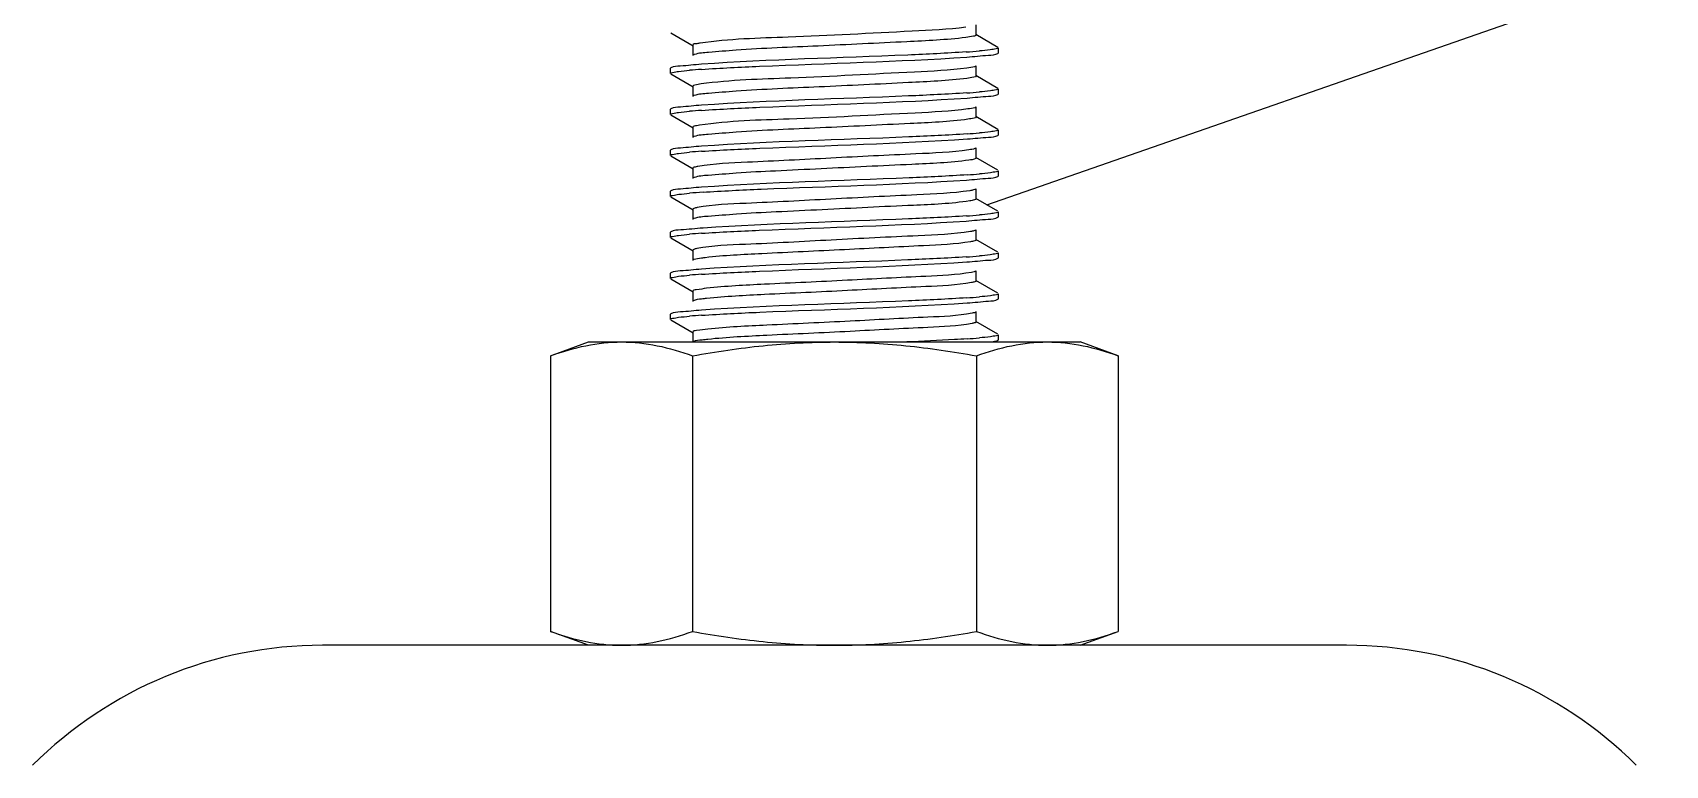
# Model space of a CAD drawing. Extents: x 1725261 to 1937680, y 860327 to 1571294.
# Drawn here: x 1825286 to 1826235, y 1248167 to 1248593 of the extents above; entities that cross this region are included whole.
import ezdxf

# ---------------------------------------------------------------- set-up
doc = ezdxf.new("R2010")
doc.units = 0
doc.header["$LTSCALE"] = 1000
doc.header["$MEASUREMENT"] = 0
doc.styles.get("Standard").update_dxf_attribs({"font": 'gbenor.shx', "bigfont": 'gbcbig.shx'})
doc.dimstyles.get("Standard").update_dxf_attribs({"dimtxt": 0.18, "dimasz": 0.18, "dimexe": 0.18, "dimexo": 0.0625, "dimgap": 0.09, "dimtad": 0, "dimtih": 1, "dimtoh": 1, "dimdec": 4, "dimzin": 0, "dimdsep": 46, "dimtxsty": 'Standard', "dimcen": 0.09, "dimadec": 0, "dimazin": 0, "dimtfac": 1, "dimtdec": 4, "dimtofl": 0, "dimtmove": 0, "dimatfit": 3, "dimfxl": 0, "dimtolj": 1, "dimtzin": 0, "dimarcsym": 0})

msp = doc.modelspace()

# ---------------------------------------------------------------- linework, layer by layer
at = {"linetype": 'Continuous'}
for p, q in [((1825657.22, 1248592.76), (1825670.15, 1248585.28)), ((1825834.61, 1248591.54), (1825834.61, 1248597.49)), ((1825669.89, 1248585.58), (1825669.89, 1248579.63)), ((1825847.28, 1248584.36), (1825834.35, 1248591.84)), ((1825847.5, 1248581.12), (1825847.5, 1248584.09)), ((1825847.5, 1248581.12), (1825847.5, 1248584.09)), ((1825834.61, 1248567.72), (1825834.61, 1248573.68)), ((1825847.28, 1248580.86), (1825847.5, 1248581.12)), ((1825657.22, 1248572.45), (1825657, 1248572.19)), ((1825657, 1248569.21), (1825657, 1248572.19)), ((1825657, 1248569.21), (1825657, 1248572.19)), ((1825657.22, 1248568.95), (1825670.15, 1248561.47)), ((1825847.28, 1248560.54), (1825834.35, 1248568.02)), ((1825669.89, 1248561.77), (1825669.89, 1248555.82)), ((1825847.28, 1248557.04), (1825847.5, 1248557.3)), ((1825847.5, 1248557.3), (1825847.5, 1248560.28)), ((1825847.5, 1248557.3), (1825847.5, 1248560.28)), ((1825657.22, 1248548.64), (1825657, 1248548.38)), ((1825657, 1248545.4), (1825657, 1248548.38)), ((1825657, 1248545.4), (1825657, 1248548.38)), ((1825657.22, 1248545.14), (1825670.15, 1248537.66)), ((1825834.61, 1248543.91), (1825834.61, 1248549.86)), ((1825669.89, 1248537.96), (1825669.89, 1248532)), ((1825847.28, 1248536.73), (1825834.35, 1248544.21)), ((1825847.5, 1248533.49), (1825847.5, 1248536.47)), ((1825847.5, 1248533.49), (1825847.5, 1248536.47)), ((1825847.28, 1248533.23), (1825847.5, 1248533.49)), ((1825657.22, 1248524.82), (1825657, 1248524.56)), ((1825657, 1248521.59), (1825657, 1248524.56)), ((1825657, 1248521.59), (1825657, 1248524.56)), ((1825657.22, 1248521.32), (1825670.15, 1248513.84)), ((1825847.28, 1248512.92), (1825834.35, 1248520.4)), ((1825834.61, 1248520.1), (1825834.61, 1248526.05)), ((1825669.89, 1248514.14), (1825669.89, 1248508.19)), ((1825670.63, 1248508.7), (1825670.15, 1248508.49)), ((1825847.28, 1248509.42), (1825847.5, 1248509.68)), ((1825847.5, 1248509.68), (1825847.5, 1248512.66)), ((1825847.5, 1248509.68), (1825847.5, 1248512.66)), ((1825657.22, 1248501.01), (1825657, 1248500.75)), ((1825657, 1248497.77), (1825657, 1248500.75)), ((1825657, 1248497.77), (1825657, 1248500.75)), ((1825834.61, 1248496.28), (1825834.61, 1248502.24)), ((1825657.22, 1248497.51), (1825670.15, 1248490.03)), ((1825669.89, 1248490.33), (1825669.89, 1248484.38)), ((1825847.28, 1248489.1), (1825834.35, 1248496.59)), ((1825847.5, 1248485.87), (1825847.5, 1248488.84)), ((1825847.5, 1248485.87), (1825847.5, 1248488.84)), ((1825670.58, 1248484.87), (1825670.15, 1248484.68)), ((1825847.28, 1248485.61), (1825847.5, 1248485.87)), ((1825657.22, 1248477.2), (1825657, 1248476.94)), ((1825657, 1248473.96), (1825657, 1248476.94)), ((1825657, 1248473.96), (1825657, 1248476.94)), ((1825657.22, 1248473.7), (1825670.15, 1248466.22)), ((1825847.28, 1248465.29), (1825834.35, 1248472.77)), ((1825834.61, 1248472.47), (1825834.61, 1248478.42)), ((1825669.89, 1248466.52), (1825669.89, 1248460.57)), ((1825670.54, 1248461.04), (1825670.15, 1248460.87)), ((1825847.28, 1248461.79), (1825847.5, 1248462.05)), ((1825847.5, 1248462.05), (1825847.5, 1248465.03)), ((1825847.5, 1248462.05), (1825847.5, 1248465.03)), ((1825657.22, 1248453.38), (1825657, 1248453.12)), ((1825657, 1248450.15), (1825657, 1248453.12)), ((1825657, 1248450.15), (1825657, 1248453.12)), ((1825834.61, 1248448.66), (1825834.61, 1248454.61)), ((1825657.22, 1248449.89), (1825670.15, 1248442.4)), ((1825669.89, 1248442.71), (1825669.89, 1248436.75)), ((1825847.28, 1248441.48), (1825834.35, 1248448.96)), ((1825847.5, 1248438.24), (1825847.5, 1248441.22)), ((1825847.5, 1248438.24), (1825847.5, 1248441.22)), ((1825847.28, 1248437.98), (1825847.5, 1248438.24)), ((1825657.22, 1248429.57), (1825657, 1248429.31)), ((1825657, 1248426.33), (1825657, 1248429.31)), ((1825657, 1248426.33), (1825657, 1248429.31)), ((1825657.22, 1248426.07), (1825670.15, 1248418.59)), ((1825847.28, 1248417.67), (1825834.35, 1248425.15)), ((1825834.61, 1248424.85), (1825834.61, 1248430.8)), ((1825587.27, 1248405.14), (1825609.37, 1248413.18)), ((1825609.37, 1248413.18), (1825895.13, 1248413.18)), ((1825669.89, 1248418.89), (1825669.89, 1248412.94)), ((1825847.28, 1248414.17), (1825847.5, 1248414.43)), ((1825847.5, 1248414.43), (1825847.5, 1248417.4)), ((1825847.5, 1248414.43), (1825847.5, 1248417.4)), ((1825917.23, 1248405.14), (1825895.13, 1248413.18)), ((1825587.27, 1248405.14), (1825587.27, 1248245.01)), ((1825669.76, 1248405.14), (1825669.76, 1248245.01)), ((1825834.74, 1248405.14), (1825834.74, 1248245.01)), ((1825917.23, 1248405.14), (1825917.23, 1248245.01)), ((1825609.37, 1248236.97), (1825587.27, 1248245.01)), ((1825895.13, 1248236.97), (1825917.23, 1248245.01)), ((1826049.91, 1248236.97), (1825454.59, 1248236.97))]:
    msp.add_line(p, q, dxfattribs=at)
for centre, radius, start, end in [((1825801.25, 1249001.7), 420.93, 273.75449, 274.80579), ((1825702.38, 1248162.52), 409.98, 93.82946, 94.80337), ((1825801.65, 1248972.82), 415.84, 273.78742, 274.80614), ((1825702.4, 1248138.51), 410.17, 93.82817, 94.80335), ((1825801.96, 1248945.07), 411.89, 273.81407, 274.8057), ((1825702.36, 1248115.2), 409.67, 93.83146, 94.80342), ((1825802.17, 1248918.68), 409.3, 273.83234, 274.80488), ((1825703.47, 1248077.39), 423.71, 93.73755, 94.80472), ((1825801.38, 1248904.77), 419.24, 273.76458, 274.80651), ((1825702.29, 1248068.38), 408.86, 93.83688, 94.80356), ((1825801.23, 1248882.82), 421.11, 273.75336, 274.80576), ((1825702.38, 1248043.47), 409.96, 93.82958, 94.80337), ((1825801.64, 1248853.9), 415.99, 273.7864, 274.80614), ((1825702.4, 1248019.45), 410.17, 93.82814, 94.80335), ((1825801.95, 1248826.11), 412, 273.81333, 274.80572), ((1825832.69, 1248491.97), 79.39, 277.02342, 277.41254), ((1825454.59, 1247998.84), 238.13, 90, 135), ((1826049.91, 1247998.84), 238.13, 45, 90)]:
    msp.add_arc(centre, radius, start, end, dxfattribs=at)
for points, knots in [([(1825828.66, 1248596.04), (1825818.27, 1248594.76), (1825783.74, 1248593.11), (1825732.3, 1248590.19), (1825691.05, 1248589.25), (1825674.16, 1248586.81)], [0, 0, 0, 0, 0.202876, 0.669154, 1, 1, 1, 1]), ([(1825674.16, 1248586.81), (1825673.54, 1248586.72), (1825672.33, 1248586.37), (1825669.89, 1248586.44), (1825669.89, 1248585.58)], [0, 0, 0, 0, 0.421667, 1, 1, 1, 1]), ([(1825828.66, 1248590.09), (1825817.27, 1248588.68), (1825788.56, 1248587.38), (1825744.05, 1248585.1), (1825705.53, 1248583.61), (1825681.66, 1248581.62), (1825673.48, 1248581.02), (1825670.82, 1248580.2)], [0, 0, 0, 0, 0.217625, 0.544216, 0.8461, 0.947285, 1, 1, 1, 1]), ([(1825834.61, 1248591.54), (1825834.61, 1248590.98), (1825831.62, 1248590.68), (1825830.15, 1248590.27), (1825828.66, 1248590.09)], [0, 0, 0, 0, 0.270415, 1, 1, 1, 1]), ([(1825847.5, 1248584.09), (1825847.5, 1248583.65), (1825845.17, 1248583.37), (1825844, 1248583.05), (1825842.82, 1248582.9)], [0, 0, 0, 0, 0.271198, 1, 1, 1, 1]), ([(1825674.94, 1248574.55), (1825670.84, 1248574.27), (1825665.09, 1248573.48), (1825658.82, 1248573.37), (1825657.23, 1248572.45)], [0, 0, 0, 0, 0.690263, 1, 1, 1, 1]), ([(1825670.82, 1248580.2), (1825670.69, 1248580.16), (1825670.46, 1248580.08), (1825670.24, 1248579.98), (1825670.15, 1248579.93)], [0, 0, 0, 0, 0.565619, 1, 1, 1, 1]), ([(1825828.81, 1248581.68), (1825817.49, 1248580.92), (1825766.2, 1248578.46), (1825714.85, 1248577.27), (1825674.94, 1248574.55)], [0, 0, 0, 0, 0.220924, 1, 1, 1, 1]), ([(1825675, 1248571.58), (1825686.23, 1248572.34), (1825737.6, 1248574.82), (1825789.03, 1248576.02), (1825829.12, 1248578.72)], [0, 0, 0, 0, 0.218842, 1, 1, 1, 1]), ([(1825829.12, 1248578.72), (1825833.32, 1248579.01), (1825839.21, 1248579.82), (1825845.64, 1248579.92), (1825847.27, 1248580.86)], [0, 0, 0, 0, 0.690723, 1, 1, 1, 1]), ([(1825657, 1248569.21), (1825657, 1248569.65), (1825659.29, 1248569.93), (1825660.45, 1248570.24), (1825661.6, 1248570.39)], [0, 0, 0, 0, 0.2715, 1, 1, 1, 1]), ([(1825829.26, 1248566.35), (1825818, 1248564.89), (1825789.27, 1248563.63), (1825744.57, 1248561.29), (1825705.68, 1248559.82), (1825681.61, 1248557.78), (1825673.38, 1248557.21), (1825670.75, 1248556.36)], [0, 0, 0, 0, 0.214495, 0.542113, 0.846143, 0.947723, 1, 1, 1, 1]), ([(1825829.26, 1248572.3), (1825819.14, 1248570.99), (1825784.92, 1248569.37), (1825733.46, 1248566.47), (1825691.95, 1248565.43), (1825674.7, 1248563.07)], [0, 0, 0, 0, 0.197813, 0.662661, 1, 1, 1, 1]), ([(1825834.35, 1248573.37), (1825834.14, 1248573.25), (1825832.48, 1248572.69), (1825830.75, 1248572.5), (1825829.26, 1248572.3)], [0, 0, 0, 0, 0.13831, 1, 1, 1, 1]), ([(1825834.61, 1248567.72), (1825834.61, 1248567.22), (1825831.95, 1248566.89), (1825830.6, 1248566.52), (1825829.26, 1248566.35)], [0, 0, 0, 0, 0.272046, 1, 1, 1, 1]), ([(1825674.7, 1248563.07), (1825673.49, 1248562.91), (1825672.26, 1248562.58), (1825669.89, 1248562.23), (1825669.89, 1248561.77)], [0, 0, 0, 0, 0.726158, 1, 1, 1, 1]), ([(1825670.75, 1248556.36), (1825670.63, 1248556.33), (1825670.43, 1248556.26), (1825670.23, 1248556.17), (1825670.15, 1248556.12)], [0, 0, 0, 0, 0.561102, 1, 1, 1, 1]), ([(1825829.12, 1248557.89), (1825817.82, 1248557.13), (1825766.45, 1248554.66), (1825715.01, 1248553.46), (1825675, 1248550.74)], [0, 0, 0, 0, 0.220148, 1, 1, 1, 1]), ([(1825675.01, 1248547.77), (1825686.27, 1248548.53), (1825737.72, 1248551.01), (1825789.23, 1248552.21), (1825829.36, 1248554.93)], [0, 0, 0, 0, 0.219113, 1, 1, 1, 1]), ([(1825829.36, 1248554.93), (1825833.51, 1248555.21), (1825839.32, 1248556.01), (1825845.66, 1248556.12), (1825847.27, 1248557.04)], [0, 0, 0, 0, 0.690473, 1, 1, 1, 1]), ([(1825847.5, 1248560.28), (1825847.5, 1248559.85), (1825845.2, 1248559.56), (1825844.04, 1248559.25), (1825842.88, 1248559.1)], [0, 0, 0, 0, 0.271414, 1, 1, 1, 1]), ([(1825657, 1248545.4), (1825657, 1248545.83), (1825659.29, 1248546.12), (1825660.45, 1248546.43), (1825661.6, 1248546.58)], [0, 0, 0, 0, 0.27149, 1, 1, 1, 1]), ([(1825675, 1248550.74), (1825670.89, 1248550.46), (1825665.12, 1248549.66), (1825658.83, 1248549.56), (1825657.23, 1248548.64)], [0, 0, 0, 0, 0.690329, 1, 1, 1, 1]), ([(1825829.83, 1248548.57), (1825819.69, 1248547.17), (1825784.94, 1248545.61), (1825733.04, 1248542.52), (1825691.04, 1248541.72), (1825673.86, 1248539.14)], [0, 0, 0, 0, 0.1966, 0.666503, 1, 1, 1, 1]), ([(1825834.35, 1248549.56), (1825834.16, 1248549.45), (1825832.69, 1248548.94), (1825831.15, 1248548.75), (1825829.83, 1248548.57)], [0, 0, 0, 0, 0.141712, 1, 1, 1, 1]), ([(1825673.86, 1248539.14), (1825673.28, 1248539.05), (1825672.15, 1248538.73), (1825669.89, 1248538.76), (1825669.89, 1248537.96)], [0, 0, 0, 0, 0.420714, 1, 1, 1, 1]), ([(1825829.83, 1248542.61), (1825818.71, 1248541.09), (1825789.97, 1248539.88), (1825745.11, 1248537.49), (1825705.86, 1248536.04), (1825681.58, 1248533.95), (1825673.3, 1248533.4), (1825670.68, 1248532.53)], [0, 0, 0, 0, 0.21122, 0.539778, 0.846003, 0.948056, 1, 1, 1, 1]), ([(1825834.61, 1248543.91), (1825834.61, 1248543.45), (1825832.26, 1248543.1), (1825831.03, 1248542.78), (1825829.83, 1248542.61)], [0, 0, 0, 0, 0.273972, 1, 1, 1, 1]), ([(1825847.5, 1248536.47), (1825847.5, 1248536.04), (1825845.22, 1248535.75), (1825844.07, 1248535.44), (1825842.92, 1248535.29)], [0, 0, 0, 0, 0.271556, 1, 1, 1, 1]), ([(1825675.01, 1248526.93), (1825670.9, 1248526.65), (1825665.12, 1248525.85), (1825658.83, 1248525.74), (1825657.23, 1248524.82)], [0, 0, 0, 0, 0.690341, 1, 1, 1, 1]), ([(1825670.68, 1248532.53), (1825670.58, 1248532.5), (1825670.4, 1248532.43), (1825670.22, 1248532.35), (1825670.15, 1248532.31)], [0, 0, 0, 0, 0.557022, 1, 1, 1, 1]), ([(1825674.98, 1248523.95), (1825686.26, 1248524.72), (1825737.78, 1248527.2), (1825789.35, 1248528.39), (1825829.53, 1248531.13)], [0, 0, 0, 0, 0.219209, 1, 1, 1, 1]), ([(1825829.36, 1248534.09), (1825818.08, 1248533.33), (1825766.63, 1248530.85), (1825715.12, 1248529.66), (1825675.01, 1248526.93)], [0, 0, 0, 0, 0.219564, 1, 1, 1, 1]), ([(1825829.53, 1248531.13), (1825833.63, 1248531.4), (1825839.39, 1248532.2), (1825845.67, 1248532.31), (1825847.27, 1248533.23)], [0, 0, 0, 0, 0.690297, 1, 1, 1, 1]), ([(1825657, 1248521.59), (1825657, 1248522.02), (1825659.29, 1248522.3), (1825660.44, 1248522.62), (1825661.59, 1248522.77)], [0, 0, 0, 0, 0.271516, 1, 1, 1, 1]), ([(1825830.37, 1248518.88), (1825819.4, 1248517.28), (1825790.68, 1248516.11), (1825753.21, 1248514.19), (1825719.22, 1248512.58), (1825697.26, 1248511.52), (1825681.58, 1248510.12), (1825673.24, 1248509.6), (1825670.63, 1248508.7)], [0, 0, 0, 0, 0.207809, 0.537231, 0.703413, 0.845703, 0.948297, 1, 1, 1, 1]), ([(1825830.37, 1248524.83), (1825820.17, 1248523.35), (1825793.35, 1248522.16), (1825750.43, 1248520.05), (1825708.25, 1248517.78), (1825682.37, 1248516.8), (1825672.91, 1248515.17)], [0, 0, 0, 0, 0.19601, 0.509345, 0.817487, 1, 1, 1, 1]), ([(1825834.35, 1248525.75), (1825834.18, 1248525.65), (1825832.89, 1248525.18), (1825831.53, 1248525), (1825830.37, 1248524.83)], [0, 0, 0, 0, 0.145431, 1, 1, 1, 1]), ([(1825834.61, 1248520.1), (1825834.61, 1248519.96), (1825833.13, 1248518.98), (1825831.72, 1248519.07), (1825830.37, 1248518.88)], [0, 0, 0, 0, 0.090838, 1, 1, 1, 1]), ([(1825672.91, 1248515.17), (1825672.15, 1248515.04), (1825671.31, 1248514.85), (1825669.89, 1248514.45), (1825669.89, 1248514.14)], [0, 0, 0, 0, 0.716441, 1, 1, 1, 1]), ([(1825829.53, 1248510.29), (1825818.25, 1248509.52), (1825766.73, 1248507.04), (1825715.16, 1248505.85), (1825674.98, 1248503.12)], [0, 0, 0, 0, 0.2192, 1, 1, 1, 1]), ([(1825675.85, 1248500.2), (1825687.09, 1248500.95), (1825738.11, 1248503.39), (1825789.19, 1248504.61), (1825828.9, 1248507.27)], [0, 0, 0, 0, 0.220605, 1, 1, 1, 1]), ([(1825828.9, 1248507.27), (1825833.16, 1248507.56), (1825839.12, 1248508.38), (1825845.62, 1248508.47), (1825847.27, 1248509.42)], [0, 0, 0, 0, 0.690936, 1, 1, 1, 1]), ([(1825847.5, 1248512.66), (1825847.5, 1248512.23), (1825845.23, 1248511.94), (1825844.08, 1248511.63), (1825842.94, 1248511.48)], [0, 0, 0, 0, 0.271623, 1, 1, 1, 1]), ([(1825657, 1248497.77), (1825657, 1248498.22), (1825659.35, 1248498.5), (1825660.54, 1248498.82), (1825661.72, 1248498.97)], [0, 0, 0, 0, 0.271042, 1, 1, 1, 1]), ([(1825674.98, 1248503.12), (1825670.87, 1248502.84), (1825665.11, 1248502.04), (1825658.83, 1248501.93), (1825657.23, 1248501.01)], [0, 0, 0, 0, 0.69031, 1, 1, 1, 1]), ([(1825830.88, 1248501.09), (1825820.74, 1248499.52), (1825793.72, 1248498.4), (1825750.39, 1248496.25), (1825707.86, 1248493.89), (1825681.81, 1248493.02), (1825672.46, 1248491.28)], [0, 0, 0, 0, 0.193902, 0.509761, 0.820177, 1, 1, 1, 1]), ([(1825834.35, 1248501.94), (1825833.97, 1248501.72), (1825832.79, 1248501.42), (1825831.63, 1248501.21), (1825830.88, 1248501.09)], [0, 0, 0, 0, 0.364713, 1, 1, 1, 1]), ([(1825672.46, 1248491.28), (1825671.81, 1248491.16), (1825671.08, 1248490.99), (1825669.89, 1248490.6), (1825669.89, 1248490.33)], [0, 0, 0, 0, 0.712361, 1, 1, 1, 1]), ([(1825830.88, 1248495.14), (1825820.07, 1248493.47), (1825791.38, 1248492.38), (1825753.87, 1248490.4), (1825719.59, 1248488.78), (1825697.4, 1248487.73), (1825681.59, 1248486.29), (1825673.18, 1248485.79), (1825670.58, 1248484.87)], [0, 0, 0, 0, 0.204274, 0.534495, 0.701868, 0.845261, 0.94846, 1, 1, 1, 1]), ([(1825834.61, 1248496.28), (1825834.61, 1248495.92), (1825832.82, 1248495.53), (1825831.82, 1248495.28), (1825830.88, 1248495.14)], [0, 0, 0, 0, 0.278852, 1, 1, 1, 1]), ([(1825847.5, 1248488.84), (1825847.5, 1248488.41), (1825845.19, 1248488.12), (1825844.02, 1248487.8), (1825842.86, 1248487.65)], [0, 0, 0, 0, 0.271302, 1, 1, 1, 1]), ([(1825675.85, 1248479.36), (1825671.54, 1248479.07), (1825665.5, 1248478.24), (1825658.9, 1248478.16), (1825657.23, 1248477.2)], [0, 0, 0, 0, 0.691189, 1, 1, 1, 1]), ([(1825674.93, 1248476.32), (1825686.12, 1248477.09), (1825737.41, 1248479.56), (1825788.76, 1248480.77), (1825828.8, 1248483.45)], [0, 0, 0, 0, 0.218367, 1, 1, 1, 1]), ([(1825828.9, 1248486.43), (1825817.71, 1248485.68), (1825766.69, 1248483.23), (1825715.61, 1248482.01), (1825675.85, 1248479.36)], [0, 0, 0, 0, 0.219765, 1, 1, 1, 1]), ([(1825828.8, 1248483.45), (1825833.08, 1248483.74), (1825839.07, 1248484.57), (1825845.61, 1248484.65), (1825847.27, 1248485.61)], [0, 0, 0, 0, 0.691035, 1, 1, 1, 1]), ([(1825657, 1248473.96), (1825657, 1248474.39), (1825659.28, 1248474.68), (1825660.43, 1248474.99), (1825661.58, 1248475.14)], [0, 0, 0, 0, 0.271561, 1, 1, 1, 1]), ([(1825831.36, 1248477.36), (1825821.33, 1248475.7), (1825794.21, 1248474.66), (1825750.61, 1248472.45), (1825707.75, 1248470.02), (1825681.49, 1248469.24), (1825672.18, 1248467.41)], [0, 0, 0, 0, 0.191149, 0.508776, 0.821496, 1, 1, 1, 1]), ([(1825831.36, 1248471.4), (1825822.34, 1248469.91), (1825797.81, 1248468.87), (1825757.41, 1248466.69), (1825715.1, 1248464.76), (1825688.1, 1248463.39), (1825677.18, 1248462.17)], [0, 0, 0, 0, 0.177542, 0.475313, 0.786662, 1, 1, 1, 1]), ([(1825834.35, 1248478.12), (1825834.02, 1248477.93), (1825833.01, 1248477.66), (1825832, 1248477.46), (1825831.36, 1248477.36)], [0, 0, 0, 0, 0.370671, 1, 1, 1, 1]), ([(1825834.61, 1248472.47), (1825834.61, 1248472.15), (1825833.07, 1248471.75), (1825832.18, 1248471.54), (1825831.36, 1248471.4)], [0, 0, 0, 0, 0.281956, 1, 1, 1, 1]), ([(1825672.18, 1248467.41), (1825671.6, 1248467.3), (1825670.93, 1248467.15), (1825669.89, 1248466.76), (1825669.89, 1248466.52)], [0, 0, 0, 0, 0.709245, 1, 1, 1, 1]), ([(1825677.18, 1248462.17), (1825676.41, 1248462.09), (1825674.19, 1248461.79), (1825671.92, 1248461.55), (1825670.54, 1248461.04)], [0, 0, 0, 0, 0.345692, 1, 1, 1, 1]), ([(1825828.8, 1248462.61), (1825817.48, 1248461.86), (1825766.19, 1248459.4), (1825714.84, 1248458.21), (1825674.93, 1248455.49)], [0, 0, 0, 0, 0.220951, 1, 1, 1, 1]), ([(1825829.11, 1248459.66), (1825833.31, 1248459.94), (1825839.21, 1248460.76), (1825845.64, 1248460.85), (1825847.27, 1248461.79)], [0, 0, 0, 0, 0.690732, 1, 1, 1, 1]), ([(1825847.5, 1248465.03), (1825847.5, 1248464.59), (1825845.17, 1248464.31), (1825844, 1248463.99), (1825842.82, 1248463.84)], [0, 0, 0, 0, 0.27119, 1, 1, 1, 1]), ([(1825657, 1248450.15), (1825657, 1248450.58), (1825659.29, 1248450.87), (1825660.45, 1248451.18), (1825661.6, 1248451.33)], [0, 0, 0, 0, 0.271501, 1, 1, 1, 1]), ([(1825674.93, 1248455.49), (1825670.84, 1248455.21), (1825665.09, 1248454.41), (1825658.82, 1248454.3), (1825657.23, 1248453.38)], [0, 0, 0, 0, 0.69026, 1, 1, 1, 1]), ([(1825675, 1248452.52), (1825686.23, 1248453.28), (1825737.6, 1248455.75), (1825789.03, 1248456.96), (1825829.11, 1248459.66)], [0, 0, 0, 0, 0.21883, 1, 1, 1, 1]), ([(1825831.8, 1248453.62), (1825823.08, 1248452.07), (1825798.93, 1248451.11), (1825758.86, 1248448.87), (1825716.36, 1248446.97), (1825689.04, 1248445.58), (1825677.88, 1248444.39)], [0, 0, 0, 0, 0.172452, 0.468288, 0.781567, 1, 1, 1, 1]), ([(1825834.35, 1248454.31), (1825834.06, 1248454.14), (1825833.2, 1248453.89), (1825832.34, 1248453.72), (1825831.8, 1248453.62)], [0, 0, 0, 0, 0.377326, 1, 1, 1, 1]), ([(1825677.88, 1248444.39), (1825675.88, 1248444.17), (1825673.98, 1248443.59), (1825669.88, 1248443.44), (1825669.89, 1248442.71)], [0, 0, 0, 0, 0.733301, 1, 1, 1, 1]), ([(1825831.8, 1248447.67), (1825823.08, 1248446.11), (1825798.93, 1248445.16), (1825758.86, 1248442.92), (1825716.36, 1248441.02), (1825689.04, 1248439.63), (1825677.88, 1248438.44)], [0, 0, 0, 0, 0.172452, 0.468288, 0.781567, 1, 1, 1, 1]), ([(1825834.61, 1248448.66), (1825834.61, 1248448.37), (1825833.3, 1248447.98), (1825832.51, 1248447.79), (1825831.8, 1248447.67)], [0, 0, 0, 0, 0.285684, 1, 1, 1, 1]), ([(1825847.5, 1248441.22), (1825847.5, 1248440.78), (1825845.2, 1248440.5), (1825844.04, 1248440.18), (1825842.88, 1248440.03)], [0, 0, 0, 0, 0.271408, 1, 1, 1, 1]), ([(1825675, 1248431.68), (1825670.89, 1248431.4), (1825665.12, 1248430.6), (1825658.83, 1248430.49), (1825657.23, 1248429.57)], [0, 0, 0, 0, 0.690327, 1, 1, 1, 1]), ([(1825677.88, 1248438.44), (1825676.91, 1248438.33), (1825674.35, 1248437.95), (1825671.57, 1248437.88), (1825670.15, 1248437.05)], [0, 0, 0, 0, 0.372857, 1, 1, 1, 1]), ([(1825829.11, 1248438.82), (1825817.81, 1248438.06), (1825766.44, 1248435.59), (1825715.01, 1248434.4), (1825675, 1248431.68)], [0, 0, 0, 0, 0.220171, 1, 1, 1, 1]), ([(1825675.01, 1248428.7), (1825686.27, 1248429.47), (1825737.72, 1248431.95), (1825789.23, 1248433.14), (1825829.35, 1248435.86)], [0, 0, 0, 0, 0.219107, 1, 1, 1, 1]), ([(1825829.35, 1248435.86), (1825833.5, 1248436.14), (1825839.32, 1248436.95), (1825845.66, 1248437.05), (1825847.27, 1248437.98)], [0, 0, 0, 0, 0.69048, 1, 1, 1, 1]), ([(1825657, 1248426.33), (1825657, 1248426.77), (1825659.29, 1248427.05), (1825660.45, 1248427.37), (1825661.6, 1248427.52)], [0, 0, 0, 0, 0.27149, 1, 1, 1, 1]), ([(1825832.22, 1248429.88), (1825823.79, 1248428.26), (1825800.02, 1248427.41), (1825760.32, 1248425.1), (1825717.63, 1248423.23), (1825690.01, 1248421.82), (1825678.6, 1248420.65)], [0, 0, 0, 0, 0.167345, 0.461239, 0.776453, 1, 1, 1, 1]), ([(1825832.22, 1248423.93), (1825823.79, 1248422.31), (1825800.02, 1248421.46), (1825760.32, 1248419.15), (1825717.63, 1248417.28), (1825690.01, 1248415.87), (1825678.6, 1248414.7)], [0, 0, 0, 0, 0.167345, 0.461239, 0.776453, 1, 1, 1, 1]), ([(1825834.35, 1248430.5), (1825834.1, 1248430.35), (1825833.39, 1248430.13), (1825832.66, 1248429.97), (1825832.22, 1248429.88)], [0, 0, 0, 0, 0.384795, 1, 1, 1, 1]), ([(1825834.61, 1248424.85), (1825834.61, 1248424.59), (1825833.52, 1248424.21), (1825832.82, 1248424.05), (1825832.22, 1248423.93)], [0, 0, 0, 0, 0.290187, 1, 1, 1, 1]), ([(1825587.27, 1248405.14), (1825593.96, 1248407.57), (1825607.48, 1248411.63), (1825621.57, 1248413.18), (1825628.51, 1248413.18)], [0, 0, 0, 0, 0.506411, 1, 1, 1, 1]), ([(1825628.51, 1248413.18), (1825635.46, 1248413.18), (1825649.55, 1248411.63), (1825663.07, 1248407.57), (1825669.76, 1248405.14)], [0, 0, 0, 0, 0.493589, 1, 1, 1, 1]), ([(1825669.76, 1248405.14), (1825683.37, 1248407.61), (1825710.75, 1248411.68), (1825738.42, 1248413.18), (1825752.25, 1248413.18)], [0, 0, 0, 0, 0.500036, 1, 1, 1, 1]), ([(1825678.6, 1248420.65), (1825676.43, 1248420.43), (1825674.37, 1248419.77), (1825669.89, 1248419.69), (1825669.89, 1248418.89)], [0, 0, 0, 0, 0.734146, 1, 1, 1, 1]), ([(1825678.6, 1248414.7), (1825677.54, 1248414.59), (1825674.74, 1248414.18), (1825671.7, 1248414.14), (1825670.15, 1248413.24)], [0, 0, 0, 0, 0.374818, 1, 1, 1, 1]), ([(1825752.25, 1248413.18), (1825766.08, 1248413.18), (1825793.75, 1248411.68), (1825821.13, 1248407.61), (1825834.74, 1248405.14)], [0, 0, 0, 0, 0.499964, 1, 1, 1, 1]), ([(1825829.35, 1248415.03), (1825826.9, 1248414.86), (1825815.19, 1248414.14), (1825803.48, 1248413.59), (1825794.22, 1248413.18)], [0, 0, 0, 0, 0.209715, 1, 1, 1, 1]), ([(1825834.74, 1248405.14), (1825841.43, 1248407.57), (1825854.95, 1248411.63), (1825869.04, 1248413.18), (1825875.98, 1248413.18)], [0, 0, 0, 0, 0.506411, 1, 1, 1, 1]), ([(1825847.5, 1248417.4), (1825847.5, 1248416.97), (1825845.22, 1248416.69), (1825844.07, 1248416.37), (1825842.92, 1248416.22)], [0, 0, 0, 0, 0.271552, 1, 1, 1, 1]), ([(1825842.93, 1248413.25), (1825843.47, 1248413.32), (1825844.91, 1248413.56), (1825846.46, 1248413.7), (1825847.27, 1248414.17)], [0, 0, 0, 0, 0.362796, 1, 1, 1, 1]), ([(1825875.98, 1248413.18), (1825882.93, 1248413.18), (1825897.02, 1248411.63), (1825910.54, 1248407.57), (1825917.23, 1248405.14)], [0, 0, 0, 0, 0.493589, 1, 1, 1, 1]), ([(1825587.27, 1248245.01), (1825593.96, 1248242.58), (1825607.48, 1248238.52), (1825621.57, 1248236.97), (1825628.51, 1248236.97)], [0, 0, 0, 0, 0.506411, 1, 1, 1, 1]), ([(1825628.51, 1248236.97), (1825635.46, 1248236.97), (1825649.55, 1248238.52), (1825663.07, 1248242.58), (1825669.76, 1248245.01)], [0, 0, 0, 0, 0.493589, 1, 1, 1, 1]), ([(1825669.76, 1248245.01), (1825683.37, 1248242.54), (1825710.75, 1248238.47), (1825738.42, 1248236.97), (1825752.25, 1248236.97)], [0, 0, 0, 0, 0.500036, 1, 1, 1, 1]), ([(1825752.25, 1248236.97), (1825766.08, 1248236.97), (1825793.75, 1248238.47), (1825821.13, 1248242.54), (1825834.74, 1248245.01)], [0, 0, 0, 0, 0.499964, 1, 1, 1, 1]), ([(1825834.74, 1248245.01), (1825841.43, 1248242.58), (1825854.95, 1248238.52), (1825869.04, 1248236.97), (1825875.98, 1248236.97)], [0, 0, 0, 0, 0.506411, 1, 1, 1, 1]), ([(1825875.98, 1248236.97), (1825882.93, 1248236.97), (1825897.02, 1248238.52), (1825910.54, 1248242.58), (1825917.23, 1248245.01)], [0, 0, 0, 0, 0.493589, 1, 1, 1, 1])]:
    msp.add_open_spline(points, degree=3, knots=knots, dxfattribs=at)
for points in [[(1825842.82, 1248582.9), (1825840.73, 1248582.63), (1825838.62, 1248582.44), (1825836.51, 1248582.26)], [(1825661.6, 1248570.39), (1825663.74, 1248570.67), (1825665.9, 1248570.87), (1825668.05, 1248571.06)], [(1825842.88, 1248559.1), (1825840.76, 1248558.82), (1825838.62, 1248558.62), (1825836.49, 1248558.44)], [(1825661.6, 1248546.58), (1825663.75, 1248546.86), (1825665.9, 1248547.06), (1825668.05, 1248547.24)], [(1825842.92, 1248535.29), (1825840.78, 1248535.01), (1825838.62, 1248534.81), (1825836.47, 1248534.63)], [(1825661.59, 1248522.77), (1825663.74, 1248523.05), (1825665.9, 1248523.25), (1825668.05, 1248523.43)], [(1825842.94, 1248511.48), (1825840.78, 1248511.2), (1825838.62, 1248511), (1825836.45, 1248510.81)], [(1825661.72, 1248498.97), (1825663.8, 1248499.24), (1825665.89, 1248499.43), (1825667.98, 1248499.61)], [(1825842.86, 1248487.65), (1825840.75, 1248487.38), (1825838.63, 1248487.19), (1825836.51, 1248487)], [(1825661.58, 1248475.14), (1825663.73, 1248475.42), (1825665.89, 1248475.62), (1825668.06, 1248475.8)], [(1825842.82, 1248463.84), (1825840.72, 1248463.57), (1825838.62, 1248463.37), (1825836.51, 1248463.19)], [(1825661.6, 1248451.33), (1825663.74, 1248451.61), (1825665.9, 1248451.81), (1825668.05, 1248451.99)], [(1825842.88, 1248440.03), (1825840.76, 1248439.76), (1825838.62, 1248439.56), (1825836.49, 1248439.38)], [(1825661.6, 1248427.52), (1825663.75, 1248427.8), (1825665.9, 1248428), (1825668.05, 1248428.18)], [(1825842.92, 1248416.22), (1825840.78, 1248415.95), (1825838.62, 1248415.75), (1825836.47, 1248415.56)]]:
    msp.add_open_spline(points, degree=3, dxfattribs=at)

# ---------------------------------------------------------------- leaders
msp.add_leader([(1825840.81, 1248492.84), (1826974.42, 1248887.72)], dimstyle='Standard', override={"dimgap": 20, "dimtad": 0})

doc.saveas('drawing.dxf')
